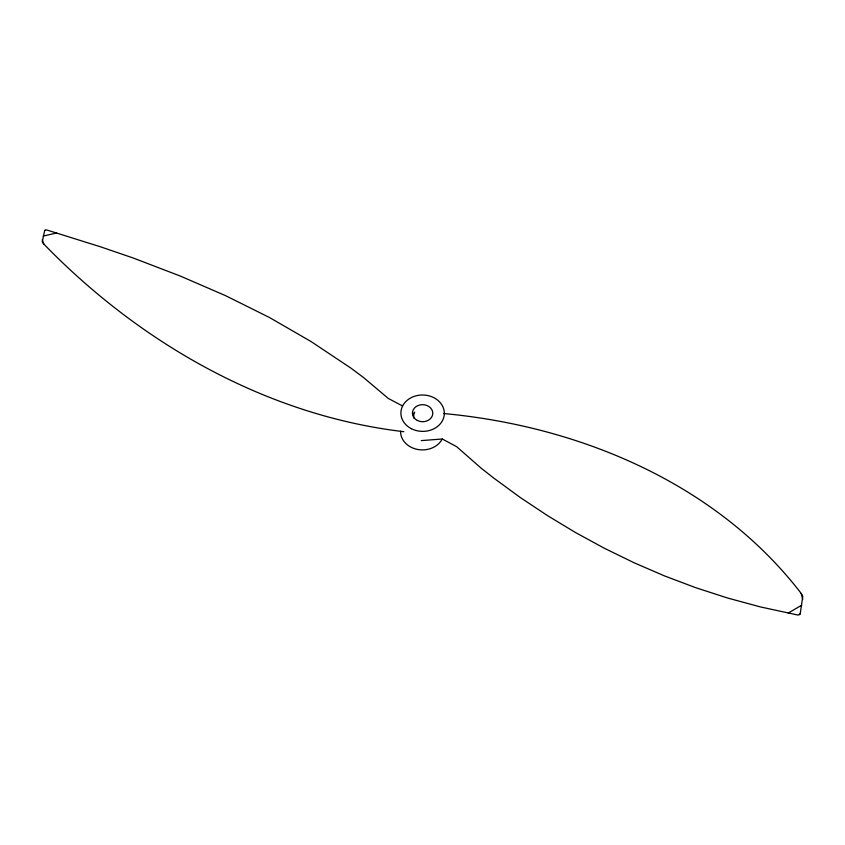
<?xml version="1.0" encoding="UTF-8"?>
<svg xmlns="http://www.w3.org/2000/svg" width="845" height="845" viewBox="0 0 845 845"><rect width="100%" height="100%" fill="white"/><g stroke="black" fill="none" stroke-linecap="round" stroke-linejoin="round"><path stroke-width="1.27" d="M413.744 417.99L413.818 413.363L414.747 412.149M421.243 440.604L442.326 438.999L456.68 446.709L481.175 468.183L493.966 478.238L520.235 497.473L547.56 515.651L575.54 532.551L604.323 548.236L634.099 562.77L664.476 575.899L695.615 587.655L727.735 598.059L760.415 606.921L798.187 615.107L800.215 613.745L802.739 596.76A8.133 7.689 -29.8 0 0 801.166 593.401C716.402 483.16 579.321 426.123 443.657 413.532M403.825 431.689C266.027 415.465 139.594 342.711 43.866 244.12A8.133 5.176 13.4 0 1 42.271 241.585L44.7 230.548L46.707 229.956L100.872 246.92L133.183 258L180.302 276.051L225.583 295.666L269.27 317.403L311.076 341.549L350.907 368.103L363.709 377.662L388.214 398.396L402.569 405.991M799.666 614.706L800.215 613.745M412.888 414.715L413.818 413.363M44.7 230.548L45.239 229.988M788.237 613.069L801.736 605.178M43.232 236.072L56.647 232.988M42.25 239.758L43.866 244.12M801.166 593.401L802.75 599.464M442.178 439.104A21.716 18.189 1 0 1 417.631 449.455A21.716 18.189 1 0 1 400.583 431.235M417.345 420.461A10.182 8.524 1 0 0 432.788 413.406A10.182 8.524 1 0 0 417.705 405.695A10.182 8.524 1 0 0 417.345 420.461M411.388 428.7A21.716 18.189 1 0 0 444.322 413.659A21.716 18.189 1 0 0 412.128 397.203A21.716 18.189 1 0 0 411.388 428.7"/></g></svg>
